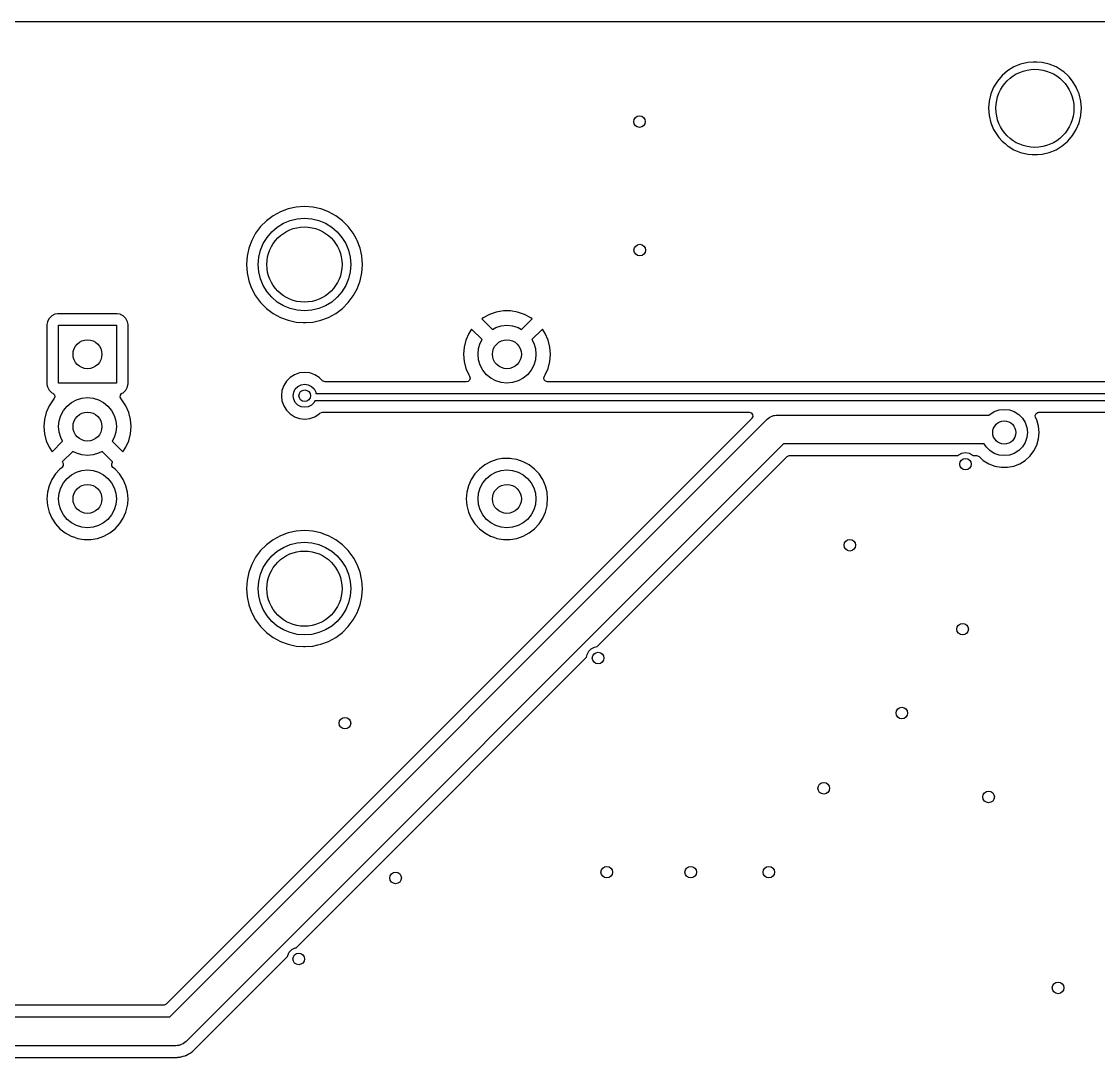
# Model space of a CAD drawing. Extents: x 0.71 to 7.56, y -5.16 to -0.79.
# Drawn here: x 5.235 to 6.701, y -2.197 to -0.787 of the extents above; entities that cross this region are included whole.
import ezdxf

# ---------------------------------------------------------------- set-up
doc = ezdxf.new("R2010")
doc.units = 0
doc.header["$MEASUREMENT"] = 0
doc.layers.add('BLACK', color=7, linetype='CONTINUOUS')

msp = doc.modelspace()

# ---------------------------------------------------------------- linework, layer by layer
at = {"layer": 'BLACK', "linetype": 'CONTINUOUS'}
for p, q in [((5.12299, -0.787421), (7.3621, -0.787421)), ((6.58548, -0.849194), (6.57702, -0.854376)), ((6.59464, -0.845399), (6.58548, -0.849194)), ((6.60429, -0.843083), (6.59464, -0.845399)), ((6.6117, -0.8425), (6.60429, -0.843083)), ((6.61665, -0.8425), (6.6117, -0.8425)), ((6.6117, -0.8425), (6.6117, -0.8425)), ((6.62406, -0.843083), (6.61665, -0.8425)), ((6.61665, -0.8425), (6.61665, -0.8425)), ((6.63371, -0.845399), (6.62406, -0.843083)), ((6.64287, -0.849194), (6.63371, -0.845399)), ((6.65132, -0.854376), (6.64287, -0.849194)), ((6.56948, -0.860818), (6.56304, -0.86836)), ((6.57702, -0.854376), (6.56948, -0.860818)), ((6.57702, -0.854376), (6.57702, -0.854376)), ((6.65133, -0.854376), (6.65132, -0.854376)), ((6.65329, -0.856058), (6.65133, -0.854376)), ((6.65887, -0.860818), (6.65329, -0.856058)), ((6.66057, -0.862812), (6.65887, -0.860818)), ((6.66531, -0.86836), (6.66057, -0.862812)), ((6.55786, -0.876817), (6.55406, -0.88598)), ((6.56304, -0.86836), (6.55786, -0.876817)), ((6.56304, -0.86836), (6.56304, -0.86836)), ((6.67049, -0.876817), (6.66531, -0.86836)), ((6.66531, -0.86836), (6.66531, -0.86836)), ((6.67269, -0.882131), (6.67049, -0.876817)), ((6.55406, -0.88598), (6.55174, -0.895624)), ((6.67429, -0.88598), (6.67269, -0.882131)), ((6.6766, -0.895624), (6.67429, -0.88598)), ((6.55174, -0.895624), (6.55097, -0.905512)), ((6.55097, -0.905512), (6.55174, -0.9154)), ((6.67738, -0.905512), (6.6766, -0.895624)), ((6.67673, -0.91378), (6.67738, -0.905512)), ((6.55174, -0.9154), (6.55406, -0.925044)), ((6.67429, -0.925044), (6.6766, -0.9154)), ((6.6766, -0.9154), (6.67673, -0.91378)), ((6.55406, -0.925044), (6.55786, -0.934207)), ((6.55786, -0.934207), (6.56304, -0.942664)), ((6.66531, -0.942664), (6.67049, -0.934207)), ((6.67049, -0.934207), (6.67429, -0.925044)), ((6.56304, -0.942664), (6.56304, -0.942664)), ((6.56304, -0.942664), (6.56503, -0.945001)), ((6.56503, -0.945001), (6.56948, -0.950206)), ((6.56948, -0.950206), (6.57345, -0.953598)), ((6.65133, -0.956647), (6.65887, -0.950206)), ((6.65887, -0.950206), (6.66531, -0.942664)), ((6.57345, -0.953598), (6.57702, -0.956647)), ((6.57702, -0.956647), (6.57702, -0.956647)), ((6.57702, -0.956647), (6.57782, -0.957137)), ((6.57782, -0.957137), (6.58548, -0.961829)), ((6.58548, -0.961829), (6.59464, -0.965625)), ((6.59464, -0.965625), (6.60429, -0.96794)), ((6.62406, -0.96794), (6.63371, -0.965625)), ((6.63371, -0.965625), (6.64287, -0.961829)), ((6.64287, -0.961829), (6.65133, -0.956647)), ((6.60429, -0.96794), (6.61043, -0.968424)), ((6.61043, -0.968424), (6.6117, -0.968524)), ((6.6117, -0.968524), (6.6117, -0.968524)), ((6.6117, -0.968524), (6.61665, -0.968524)), ((6.61665, -0.968524), (6.61782, -0.968432)), ((6.61782, -0.968432), (6.62406, -0.96794)), ((5.60884, -1.03995), (5.59783, -1.04235)), ((5.62008, -1.03915), (5.60884, -1.03995)), ((5.63132, -1.03995), (5.62008, -1.03915)), ((5.62008, -1.03915), (5.62008, -1.03915)), ((5.64232, -1.04235), (5.63132, -1.03995)), ((5.57739, -1.05168), (5.56837, -1.05844)), ((5.58728, -1.04628), (5.57739, -1.05168)), ((5.57739, -1.05168), (5.57739, -1.05168)), ((5.59783, -1.04235), (5.58728, -1.04628)), ((5.61022, -1.05589), (5.62008, -1.05512)), ((5.62008, -1.05512), (5.62993, -1.05589)), ((5.64494, -1.04332), (5.64232, -1.04235)), ((5.64232, -1.04235), (5.64232, -1.04235)), ((5.64232, -1.04235), (5.64232, -1.04235)), ((5.65288, -1.04628), (5.64494, -1.04332)), ((5.66277, -1.05168), (5.65288, -1.04628)), ((5.65288, -1.04628), (5.65288, -1.04628)), ((5.67179, -1.05844), (5.66277, -1.05168)), ((5.66277, -1.05168), (5.66277, -1.05168)), ((5.5604, -1.0664), (5.55365, -1.07542)), ((5.56837, -1.05844), (5.5604, -1.0664)), ((5.5604, -1.0664), (5.5604, -1.0664)), ((5.56837, -1.05844), (5.56837, -1.05844)), ((5.57554, -1.07357), (5.58305, -1.06715)), ((5.58305, -1.06715), (5.59148, -1.06198)), ((5.59148, -1.06198), (5.60061, -1.0582)), ((5.60061, -1.0582), (5.61022, -1.05589)), ((5.62993, -1.05589), (5.63954, -1.0582)), ((5.63954, -1.0582), (5.64868, -1.06198)), ((5.64868, -1.06198), (5.6571, -1.06715)), ((5.6571, -1.06715), (5.66462, -1.07357)), ((5.67975, -1.0664), (5.67179, -1.05844)), ((5.67179, -1.05844), (5.67179, -1.05844)), ((5.6865, -1.07542), (5.67975, -1.0664)), ((5.67975, -1.0664), (5.67975, -1.0664)), ((5.55365, -1.07542), (5.54825, -1.08531)), ((5.55365, -1.07542), (5.55365, -1.07542)), ((5.56395, -1.08951), (5.56912, -1.08108)), ((5.56912, -1.08108), (5.57554, -1.07357)), ((5.66462, -1.07357), (5.67104, -1.08108)), ((5.67104, -1.08108), (5.67621, -1.08951)), ((5.68651, -1.07542), (5.6865, -1.07542)), ((5.69098, -1.08362), (5.68651, -1.07542)), ((5.6919, -1.08531), (5.69098, -1.08362)), ((5.54432, -1.09586), (5.54192, -1.10687)), ((5.54825, -1.08531), (5.54432, -1.09586)), ((5.55786, -1.10826), (5.56017, -1.09864)), ((5.56017, -1.09864), (5.56395, -1.08951)), ((5.67621, -1.08951), (5.67999, -1.09864)), ((5.67999, -1.09864), (5.6823, -1.10826)), ((5.69584, -1.09586), (5.6919, -1.08531)), ((5.69809, -1.10619), (5.69584, -1.09586)), ((5.69584, -1.09586), (5.69584, -1.09586)), ((5.69584, -1.09586), (5.69584, -1.09586)), ((5.54192, -1.10687), (5.54112, -1.11811)), ((5.55709, -1.11811), (5.55786, -1.10826)), ((5.6823, -1.10826), (5.68307, -1.11811)), ((5.69824, -1.10687), (5.69809, -1.10619)), ((5.69904, -1.11811), (5.69824, -1.10687)), ((5.54112, -1.11811), (5.54112, -1.11811)), ((5.54112, -1.11811), (5.54192, -1.12935)), ((5.55786, -1.12796), (5.55709, -1.11811)), ((5.56017, -1.13758), (5.55786, -1.12796)), ((5.6823, -1.12796), (5.67999, -1.13758)), ((5.68307, -1.11811), (5.6823, -1.12796)), ((5.69824, -1.12935), (5.6986, -1.12428)), ((5.6986, -1.12428), (5.69904, -1.11811)), ((5.54192, -1.12935), (5.54432, -1.14036)), ((5.54432, -1.14036), (5.54432, -1.14036)), ((5.54432, -1.14036), (5.54432, -1.14036)), ((5.54432, -1.14036), (5.54707, -1.14775)), ((5.56395, -1.14671), (5.56017, -1.13758)), ((5.67999, -1.13758), (5.67621, -1.14671)), ((5.6919, -1.15091), (5.69584, -1.14036)), ((5.69584, -1.14036), (5.69824, -1.12935)), ((5.69584, -1.14036), (5.69584, -1.14036)), ((5.69824, -1.12935), (5.69824, -1.12935)), ((5.69824, -1.12935), (5.69824, -1.12935)), ((5.54707, -1.14775), (5.54825, -1.15091)), ((5.54825, -1.15091), (5.55365, -1.1608)), ((5.56912, -1.15514), (5.56395, -1.14671)), ((5.57554, -1.16265), (5.56912, -1.15514)), ((5.67104, -1.15514), (5.66462, -1.16265)), ((5.67621, -1.14671), (5.67104, -1.15514)), ((5.6865, -1.1608), (5.6919, -1.15091)), ((5.55365, -1.1608), (5.55365, -1.1608)), ((5.55365, -1.1608), (5.5604, -1.16982)), ((5.5604, -1.16982), (5.5604, -1.16982)), ((5.5604, -1.16982), (5.56837, -1.17778)), ((5.58305, -1.16907), (5.57554, -1.16265)), ((5.59148, -1.17424), (5.58305, -1.16907)), ((5.6571, -1.16907), (5.64868, -1.17424)), ((5.66462, -1.16265), (5.6571, -1.16907)), ((5.67179, -1.17779), (5.67975, -1.16982)), ((5.67975, -1.16982), (5.6865, -1.1608)), ((5.2805, -1.1856), (5.27605, -1.18787)), ((5.281, -1.18552), (5.2805, -1.1856)), ((5.28419, -1.18502), (5.281, -1.18552)), ((5.36541, -1.18502), (5.28419, -1.18502)), ((5.36911, -1.1856), (5.36541, -1.18502)), ((5.36963, -1.18587), (5.36911, -1.1856)), ((5.37356, -1.18787), (5.36963, -1.18587)), ((5.56837, -1.17778), (5.56837, -1.17779)), ((5.56837, -1.17779), (5.57739, -1.18454)), ((5.57739, -1.18454), (5.57739, -1.18454)), ((5.57739, -1.18454), (5.58728, -1.18994)), ((5.60061, -1.17802), (5.59148, -1.17424)), ((5.61022, -1.18033), (5.60061, -1.17802)), ((5.62008, -1.1811), (5.61022, -1.18033)), ((5.62993, -1.18033), (5.62008, -1.1811)), ((5.63954, -1.17802), (5.62993, -1.18033)), ((5.64868, -1.17424), (5.63954, -1.17802)), ((5.65288, -1.18994), (5.66277, -1.18454)), ((5.66277, -1.18454), (5.67179, -1.17779)), ((5.87187, -1.18589), (5.86326, -1.19055)), ((5.88112, -1.18271), (5.87187, -1.18589)), ((5.87187, -1.18589), (5.87187, -1.18589)), ((5.89078, -1.1811), (5.88112, -1.18271)), ((5.90056, -1.1811), (5.89078, -1.1811)), ((5.91022, -1.18271), (5.90056, -1.1811)), ((5.91947, -1.18589), (5.91022, -1.18271)), ((5.92808, -1.19055), (5.91947, -1.18589)), ((5.91947, -1.18589), (5.91947, -1.18589)), ((5.27025, -1.19585), (5.26967, -1.19955)), ((5.26967, -1.19955), (5.26967, -1.28077)), ((5.27222, -1.19198), (5.27025, -1.19585)), ((5.27252, -1.1914), (5.27222, -1.19198)), ((5.27605, -1.18787), (5.27252, -1.1914)), ((5.27252, -1.1914), (5.27252, -1.1914)), ((5.27252, -1.1914), (5.27252, -1.1914)), ((5.27605, -1.18787), (5.27605, -1.18787)), ((5.27605, -1.18787), (5.27605, -1.18787)), ((5.28543, -1.27953), (5.28543, -1.20079)), ((5.28543, -1.20079), (5.36417, -1.20079)), ((5.36417, -1.20079), (5.36417, -1.27953)), ((5.37709, -1.1914), (5.37356, -1.18787)), ((5.37356, -1.18787), (5.37356, -1.18787)), ((5.37356, -1.18787), (5.37356, -1.18787)), ((5.37936, -1.19585), (5.37709, -1.1914)), ((5.37709, -1.1914), (5.37709, -1.1914)), ((5.37709, -1.1914), (5.37709, -1.1914)), ((5.37994, -1.19955), (5.37936, -1.19585)), ((5.37994, -1.28077), (5.37994, -1.19955)), ((5.58728, -1.18994), (5.58728, -1.18994)), ((5.58728, -1.18994), (5.58728, -1.18994)), ((5.58728, -1.18994), (5.58728, -1.18994)), ((5.58728, -1.18994), (5.59783, -1.19387)), ((5.59783, -1.19387), (5.59783, -1.19387)), ((5.59783, -1.19387), (5.59783, -1.19387)), ((5.59783, -1.19387), (5.60884, -1.19627)), ((5.60884, -1.19627), (5.60884, -1.19627)), ((5.60884, -1.19627), (5.60884, -1.19627)), ((5.60884, -1.19627), (5.61816, -1.19693)), ((5.61816, -1.19693), (5.62008, -1.19707)), ((5.62008, -1.19707), (5.62199, -1.19693)), ((5.62008, -1.19707), (5.62008, -1.19707)), ((5.62008, -1.19707), (5.62008, -1.19707)), ((5.62199, -1.19693), (5.63132, -1.19627)), ((5.63132, -1.19627), (5.63322, -1.19585)), ((5.63322, -1.19585), (5.64232, -1.19387)), ((5.64232, -1.19387), (5.65288, -1.18994)), ((5.64232, -1.19387), (5.64232, -1.19387)), ((5.64232, -1.19387), (5.64232, -1.19387)), ((5.86326, -1.19055), (5.86142, -1.19198)), ((5.86142, -1.19198), (5.86142, -1.19198)), ((5.86142, -1.19198), (5.87579, -1.20636)), ((5.8806, -1.20378), (5.88799, -1.20154)), ((5.88799, -1.20154), (5.89567, -1.20079)), ((5.89567, -1.20079), (5.90335, -1.20154)), ((5.90335, -1.20154), (5.91074, -1.20378)), ((5.91555, -1.20636), (5.92992, -1.19198)), ((5.92992, -1.19198), (5.92808, -1.19055)), ((5.92992, -1.19198), (5.92992, -1.19198)), ((5.84355, -1.21195), (5.83962, -1.22092)), ((5.8475, -1.20591), (5.84355, -1.21195)), ((5.86187, -1.22028), (5.8475, -1.20591)), ((5.87579, -1.20636), (5.8806, -1.20378)), ((5.91074, -1.20378), (5.91555, -1.20636)), ((5.94384, -1.20591), (5.92947, -1.22028)), ((5.94778, -1.21195), (5.94384, -1.20591)), ((5.95172, -1.22092), (5.94778, -1.21195)), ((5.83722, -1.2304), (5.83641, -1.24016)), ((5.83962, -1.22092), (5.83722, -1.2304)), ((5.83722, -1.2304), (5.83722, -1.2304)), ((5.85706, -1.23248), (5.8593, -1.22509)), ((5.8593, -1.22509), (5.86187, -1.22028)), ((5.92947, -1.22028), (5.93204, -1.22509)), ((5.93204, -1.22509), (5.93428, -1.23248)), ((5.95412, -1.2304), (5.95172, -1.22092)), ((5.95493, -1.24016), (5.95412, -1.2304)), ((5.95412, -1.2304), (5.95412, -1.2304)), ((5.83641, -1.24016), (5.83641, -1.24016)), ((5.83641, -1.24016), (5.83722, -1.24991)), ((5.8563, -1.24016), (5.85706, -1.23248)), ((5.85706, -1.24784), (5.8563, -1.24016)), ((5.93428, -1.23248), (5.93504, -1.24016)), ((5.93504, -1.24016), (5.93428, -1.24784)), ((5.95412, -1.24991), (5.95493, -1.24016)), ((5.95493, -1.24016), (5.95493, -1.24016)), ((5.83722, -1.24991), (5.83722, -1.24991)), ((5.83722, -1.24991), (5.83962, -1.2594)), ((5.83962, -1.2594), (5.84355, -1.26836)), ((5.8593, -1.25522), (5.85706, -1.24784)), ((5.86293, -1.26203), (5.8593, -1.25522)), ((5.93204, -1.25522), (5.9284, -1.26203)), ((5.93428, -1.24784), (5.93204, -1.25522)), ((5.94778, -1.26836), (5.95172, -1.2594)), ((5.95172, -1.2594), (5.95412, -1.24991)), ((5.95412, -1.24991), (5.95412, -1.24991)), ((5.60059, -1.27177), (5.59557, -1.27679)), ((5.60661, -1.26799), (5.60059, -1.27177)), ((5.61331, -1.26564), (5.60661, -1.26799)), ((5.62037, -1.26485), (5.61331, -1.26564)), ((5.61331, -1.26564), (5.61331, -1.26564)), ((5.62742, -1.26564), (5.62037, -1.26485)), ((5.62037, -1.26485), (5.62037, -1.26485)), ((5.63413, -1.26799), (5.62742, -1.26564)), ((5.62742, -1.26564), (5.62742, -1.26564)), ((5.64014, -1.27177), (5.63413, -1.26799)), ((5.64468, -1.27631), (5.64014, -1.27177)), ((5.84355, -1.26836), (5.84475, -1.27018)), ((5.84475, -1.27018), (5.84554, -1.27282)), ((5.84554, -1.27282), (5.84478, -1.27546)), ((5.86783, -1.268), (5.86293, -1.26203)), ((5.8738, -1.27289), (5.86783, -1.268)), ((5.8806, -1.27653), (5.8738, -1.27289)), ((5.91754, -1.27289), (5.91074, -1.27653)), ((5.92351, -1.268), (5.91754, -1.27289)), ((5.9284, -1.26203), (5.92351, -1.268)), ((5.94585, -1.27216), (5.94659, -1.27018)), ((5.94624, -1.27488), (5.94585, -1.27216)), ((5.94804, -1.27696), (5.94624, -1.27488)), ((5.94659, -1.27018), (5.94778, -1.26836)), ((5.26967, -1.28077), (5.27002, -1.28303)), ((5.27002, -1.28303), (5.27025, -1.28446)), ((5.27025, -1.28446), (5.27252, -1.28891)), ((5.27252, -1.28891), (5.27252, -1.28891)), ((5.27252, -1.28891), (5.27252, -1.28891)), ((5.27252, -1.28891), (5.27605, -1.29244)), ((5.36417, -1.27953), (5.28543, -1.27953)), ((5.37356, -1.29244), (5.37709, -1.28891)), ((5.37709, -1.28891), (5.37936, -1.28446)), ((5.37936, -1.28446), (5.37987, -1.28124)), ((5.37936, -1.28446), (5.37936, -1.28446)), ((5.37936, -1.28446), (5.37936, -1.28446)), ((5.37987, -1.28124), (5.37994, -1.28077)), ((5.58945, -1.28951), (5.58865, -1.29656)), ((5.59179, -1.2828), (5.58945, -1.28951)), ((5.58945, -1.28951), (5.58945, -1.28951)), ((5.59557, -1.27679), (5.59179, -1.2828)), ((5.60539, -1.2917), (5.60763, -1.28731)), ((5.60763, -1.28731), (5.61111, -1.28382)), ((5.61111, -1.28382), (5.6155, -1.28159)), ((5.6155, -1.28159), (5.62037, -1.28082)), ((5.62037, -1.28082), (5.62523, -1.28159)), ((5.62523, -1.28159), (5.62962, -1.28382)), ((5.62962, -1.28382), (5.63311, -1.28731)), ((5.63311, -1.28731), (5.63534, -1.2917)), ((5.64549, -1.27696), (5.64468, -1.27631)), ((5.64813, -1.27774), (5.64549, -1.27696)), ((5.84066, -1.27774), (5.64813, -1.27774)), ((5.84272, -1.27728), (5.84066, -1.27774)), ((5.84478, -1.27546), (5.84272, -1.27728)), ((5.88799, -1.27877), (5.8806, -1.27653)), ((5.89567, -1.27953), (5.88799, -1.27877)), ((5.90335, -1.27877), (5.89567, -1.27953)), ((5.91074, -1.27653), (5.90335, -1.27877)), ((5.95068, -1.27774), (5.94804, -1.27696)), ((6.83406, -1.27774), (5.95068, -1.27774)), ((5.27804, -1.30219), (5.27269, -1.31038)), ((5.27605, -1.29244), (5.27605, -1.29244)), ((5.27605, -1.29244), (5.27605, -1.29244)), ((5.27605, -1.29244), (5.27778, -1.29332)), ((5.27778, -1.29332), (5.27978, -1.29521)), ((5.27915, -1.30098), (5.27804, -1.30219)), ((5.27804, -1.30219), (5.27804, -1.30219)), ((5.27955, -1.30049), (5.27915, -1.30098)), ((5.28044, -1.29788), (5.27955, -1.30049)), ((5.27978, -1.29521), (5.28044, -1.29788)), ((5.30293, -1.30585), (5.30974, -1.30221)), ((5.30974, -1.30221), (5.31712, -1.29997)), ((5.31712, -1.29997), (5.3248, -1.29921)), ((5.3248, -1.29921), (5.33248, -1.29997)), ((5.33248, -1.29997), (5.33987, -1.30221)), ((5.33987, -1.30221), (5.34668, -1.30585)), ((5.36924, -1.29851), (5.36955, -1.29578)), ((5.37045, -1.30098), (5.36924, -1.29851)), ((5.36955, -1.29578), (5.37128, -1.29365)), ((5.37157, -1.30219), (5.37045, -1.30098)), ((5.37128, -1.29365), (5.37183, -1.29332)), ((5.37692, -1.31038), (5.37157, -1.30219)), ((5.37183, -1.29332), (5.37356, -1.29244)), ((5.58865, -1.29656), (5.58865, -1.29656)), ((5.58865, -1.29656), (5.58945, -1.30362)), ((5.58945, -1.30362), (5.58945, -1.30362)), ((5.58945, -1.30362), (5.59179, -1.31032)), ((5.60462, -1.29656), (5.60539, -1.2917)), ((5.60539, -1.30143), (5.60462, -1.29656)), ((5.60763, -1.30582), (5.60539, -1.30143)), ((5.63437, -1.30335), (5.63311, -1.30582)), ((6.84465, -1.30335), (5.63437, -1.30335)), ((5.63534, -1.2917), (5.63563, -1.2935)), ((5.63563, -1.2935), (6.84261, -1.2935)), ((5.27269, -1.31038), (5.26876, -1.31934)), ((5.28843, -1.32352), (5.29207, -1.31671)), ((5.29207, -1.31671), (5.29696, -1.31074)), ((5.29696, -1.31074), (5.30293, -1.30585)), ((5.34668, -1.30585), (5.35264, -1.31074)), ((5.35264, -1.31074), (5.35754, -1.31671)), ((5.35754, -1.31671), (5.36118, -1.32352)), ((5.38085, -1.31934), (5.37692, -1.31038)), ((5.59179, -1.31032), (5.59479, -1.31509)), ((5.59479, -1.31509), (5.59557, -1.31634)), ((5.59557, -1.31634), (5.60059, -1.32136)), ((5.61111, -1.3093), (5.60763, -1.30582)), ((5.6155, -1.31154), (5.61111, -1.3093)), ((5.62037, -1.31231), (5.6155, -1.31154)), ((5.62523, -1.31154), (5.62037, -1.31231)), ((5.62962, -1.3093), (5.62523, -1.31154)), ((5.63311, -1.30582), (5.62962, -1.3093)), ((6.5528, -1.32201), (6.55878, -1.31826)), ((6.55878, -1.31826), (6.56543, -1.31593)), ((6.56543, -1.31593), (6.57244, -1.31514)), ((6.57244, -1.31514), (6.57945, -1.31593)), ((6.57945, -1.31593), (6.58611, -1.31826)), ((6.58611, -1.31826), (6.59208, -1.32201)), ((5.26635, -1.32883), (5.26555, -1.33858)), ((5.26876, -1.31934), (5.26635, -1.32883)), ((5.26635, -1.32883), (5.26635, -1.32883)), ((5.28543, -1.33858), (5.28619, -1.3309)), ((5.28619, -1.3309), (5.28843, -1.32352)), ((5.36118, -1.32352), (5.36342, -1.3309)), ((5.36342, -1.3309), (5.36417, -1.33858)), ((5.38325, -1.32883), (5.38085, -1.31934)), ((5.38406, -1.33858), (5.38325, -1.32883)), ((5.38325, -1.32883), (5.38325, -1.32883)), ((6.22883, -1.32745), (5.43174, -2.12453)), ((5.43684, -2.14173), (6.24998, -1.3286)), ((5.60059, -1.32136), (5.60356, -1.32323)), ((5.60356, -1.32323), (5.60589, -1.32469)), ((5.60589, -1.32469), (5.60661, -1.32514)), ((5.60661, -1.32514), (5.61191, -1.32699)), ((5.61191, -1.32699), (5.61331, -1.32748)), ((5.61331, -1.32748), (5.61331, -1.32748)), ((5.61331, -1.32748), (5.62037, -1.32828)), ((5.62037, -1.32828), (5.62742, -1.32748)), ((5.62037, -1.32828), (5.62037, -1.32828)), ((5.62037, -1.32828), (5.62037, -1.32828)), ((5.62742, -1.32748), (5.63413, -1.32514)), ((5.62742, -1.32748), (5.62742, -1.32748)), ((5.62742, -1.32748), (5.62742, -1.32748)), ((5.63413, -1.32514), (5.64014, -1.32136)), ((5.64014, -1.32136), (5.64096, -1.32054)), ((5.64096, -1.32054), (5.64337, -1.31923)), ((5.64337, -1.31923), (5.64441, -1.31911)), ((5.64441, -1.31911), (6.22538, -1.31911)), ((6.22538, -1.31911), (6.22802, -1.31989)), ((6.22802, -1.31989), (6.22982, -1.32197)), ((6.22907, -1.32719), (6.22883, -1.32745)), ((6.23021, -1.32469), (6.22907, -1.32719)), ((6.22982, -1.32197), (6.23021, -1.32469)), ((6.24998, -1.3286), (6.25166, -1.32734)), ((6.25166, -1.32734), (6.25325, -1.32596)), ((6.25325, -1.32596), (6.2539, -1.32567)), ((6.2539, -1.32567), (6.25446, -1.32524)), ((6.25446, -1.32524), (6.25643, -1.32451)), ((6.25643, -1.32451), (6.25835, -1.32363)), ((6.25835, -1.32363), (6.25905, -1.32353)), ((6.25905, -1.32353), (6.25971, -1.32328)), ((6.25971, -1.32328), (6.26181, -1.32313)), ((6.26181, -1.32313), (6.2639, -1.32283)), ((6.2639, -1.32283), (6.55198, -1.32283)), ((6.55198, -1.32283), (6.5528, -1.32201)), ((6.59208, -1.32201), (6.59707, -1.327)), ((6.59707, -1.327), (6.60082, -1.33297)), ((6.60082, -1.33297), (6.60315, -1.33963)), ((6.61457, -1.32346), (6.61563, -1.32092)), ((6.61505, -1.32617), (6.61457, -1.32346)), ((6.6167, -1.32949), (6.61505, -1.32617)), ((6.61563, -1.32092), (6.61789, -1.31936)), ((6.61908, -1.33784), (6.6167, -1.32949)), ((6.61789, -1.31936), (6.61942, -1.31911)), ((6.61942, -1.31911), (6.83455, -1.31911)), ((5.26555, -1.33858), (5.26555, -1.33858)), ((5.26555, -1.33858), (5.26635, -1.34834)), ((5.28619, -1.34626), (5.28543, -1.33858)), ((5.28843, -1.35365), (5.28619, -1.34626)), ((5.36342, -1.34626), (5.36118, -1.35365)), ((5.36417, -1.33858), (5.36342, -1.34626)), ((5.38325, -1.34834), (5.38406, -1.33858)), ((5.38406, -1.33858), (5.38406, -1.33858)), ((6.60315, -1.33963), (6.60394, -1.34663)), ((6.60394, -1.34663), (6.60315, -1.35364)), ((6.6191, -1.33791), (6.61908, -1.33784)), ((6.61989, -1.34648), (6.6191, -1.33791)), ((6.6191, -1.33791), (6.6191, -1.33791)), ((6.6191, -1.35536), (6.61991, -1.34663)), ((6.61991, -1.34663), (6.61989, -1.34648)), ((5.26635, -1.34834), (5.26635, -1.34834)), ((5.26635, -1.34834), (5.26876, -1.35782)), ((5.26876, -1.35782), (5.27269, -1.36679)), ((5.27664, -1.37283), (5.291, -1.35846)), ((5.291, -1.35846), (5.28843, -1.35365)), ((5.36118, -1.35365), (5.3586, -1.35846)), ((5.3586, -1.35846), (5.37297, -1.37283)), ((5.37692, -1.36679), (5.38085, -1.35782)), ((5.38085, -1.35782), (5.38325, -1.34834)), ((5.38325, -1.34834), (5.38325, -1.34834)), ((6.27205, -1.3622), (5.45892, -2.17534)), ((6.54526, -1.3622), (6.27205, -1.3622)), ((6.54782, -1.36627), (6.54526, -1.3622)), ((6.60082, -1.3603), (6.59707, -1.36627)), ((6.60315, -1.35364), (6.60082, -1.3603)), ((6.6167, -1.36378), (6.6191, -1.35536)), ((5.27269, -1.36679), (5.27664, -1.37283)), ((5.30492, -1.37238), (5.29055, -1.38676)), ((5.30974, -1.37496), (5.30492, -1.37238)), ((5.31712, -1.3772), (5.30974, -1.37496)), ((5.3248, -1.37795), (5.31712, -1.3772)), ((5.33248, -1.3772), (5.3248, -1.37795)), ((5.33987, -1.37496), (5.33248, -1.3772)), ((5.34468, -1.37238), (5.33987, -1.37496)), ((5.35906, -1.38676), (5.34468, -1.37238)), ((5.37297, -1.37283), (5.37692, -1.36679)), ((6.50948, -1.37797), (6.51043, -1.37702)), ((6.51043, -1.37702), (6.51482, -1.37479)), ((6.51482, -1.37479), (6.51969, -1.37402)), ((6.51969, -1.37402), (6.52455, -1.37479)), ((6.52455, -1.37479), (6.52894, -1.37702)), ((6.52894, -1.37702), (6.52989, -1.37797)), ((6.5528, -1.37126), (6.54782, -1.36627)), ((6.55878, -1.37501), (6.5528, -1.37126)), ((6.56543, -1.37734), (6.55878, -1.37501)), ((6.57244, -1.37813), (6.56543, -1.37734)), ((6.57945, -1.37734), (6.57244, -1.37813)), ((6.58611, -1.37501), (6.57945, -1.37734)), ((6.59208, -1.37126), (6.58611, -1.37501)), ((6.59707, -1.36627), (6.59208, -1.37126)), ((6.60756, -1.37856), (6.6128, -1.37162)), ((6.6128, -1.37162), (6.6167, -1.36378)), ((5.29187, -1.3914), (5.29051, -1.39379)), ((5.29055, -1.38676), (5.29057, -1.38704)), ((5.29057, -1.38704), (5.29173, -1.38866)), ((5.29173, -1.38866), (5.29187, -1.3914)), ((5.35773, -1.38915), (5.35905, -1.38684)), ((5.35788, -1.3919), (5.35773, -1.38915)), ((5.35948, -1.39413), (5.35788, -1.3919)), ((5.35905, -1.38684), (5.35906, -1.38676)), ((5.86541, -1.39069), (5.8582, -1.3963)), ((5.87344, -1.38634), (5.86541, -1.39069)), ((5.86541, -1.39069), (5.86541, -1.39069)), ((5.87345, -1.38634), (5.87344, -1.38634)), ((5.88209, -1.38337), (5.87345, -1.38634)), ((5.8893, -1.38217), (5.88209, -1.38337)), ((5.8911, -1.38187), (5.8893, -1.38217)), ((5.90024, -1.38187), (5.8911, -1.38187)), ((5.90249, -1.38225), (5.90024, -1.38187)), ((5.90925, -1.38337), (5.90249, -1.38225)), ((5.91789, -1.38634), (5.90925, -1.38337)), ((5.92593, -1.39069), (5.91789, -1.38634)), ((5.91789, -1.38634), (5.91789, -1.38634)), ((5.93314, -1.3963), (5.92593, -1.39069)), ((5.92593, -1.39069), (5.92593, -1.39069)), ((6.01858, -1.63797), (6.27715, -1.3794)), ((6.27715, -1.3794), (6.27956, -1.37808)), ((6.27956, -1.37808), (6.2806, -1.37797)), ((6.2806, -1.37797), (6.50948, -1.37797)), ((6.52989, -1.37797), (6.53477, -1.37797)), ((6.53477, -1.37797), (6.53741, -1.37875)), ((6.53741, -1.37875), (6.53806, -1.37925)), ((6.53806, -1.37925), (6.54384, -1.38451)), ((6.54384, -1.38451), (6.54384, -1.38451)), ((6.54384, -1.38451), (6.55128, -1.38912)), ((6.55128, -1.38912), (6.55128, -1.38912)), ((6.55128, -1.38912), (6.55128, -1.38912)), ((6.55128, -1.38912), (6.55945, -1.39229)), ((6.55945, -1.39229), (6.56806, -1.3939)), ((6.57682, -1.3939), (6.58543, -1.39229)), ((6.58543, -1.39229), (6.5936, -1.38912)), ((6.5936, -1.38912), (6.60105, -1.38451)), ((6.60105, -1.38451), (6.60694, -1.37914)), ((6.60694, -1.37914), (6.60752, -1.37861)), ((6.60752, -1.37861), (6.60756, -1.37856)), ((5.28114, -1.40303), (5.27614, -1.41068)), ((5.28678, -1.3969), (5.28114, -1.40303)), ((5.28733, -1.3963), (5.28678, -1.3969)), ((5.29012, -1.39413), (5.28733, -1.3963)), ((5.28733, -1.3963), (5.28733, -1.3963)), ((5.28733, -1.3963), (5.28733, -1.3963)), ((5.29051, -1.39379), (5.29012, -1.39413)), ((5.29696, -1.40917), (5.30293, -1.40427)), ((5.30293, -1.40427), (5.30974, -1.40063)), ((5.30974, -1.40063), (5.31712, -1.39839)), ((5.31712, -1.39839), (5.3248, -1.39764)), ((5.3248, -1.39764), (5.33248, -1.39839)), ((5.33248, -1.39839), (5.33987, -1.40063)), ((5.33987, -1.40063), (5.34668, -1.40427)), ((5.34668, -1.40427), (5.35264, -1.40917)), ((5.36067, -1.39505), (5.35948, -1.39413)), ((5.36227, -1.3963), (5.36067, -1.39505)), ((5.36846, -1.40303), (5.36227, -1.3963)), ((5.37346, -1.41068), (5.36846, -1.40303)), ((5.36846, -1.40303), (5.36846, -1.40303)), ((5.36846, -1.40303), (5.36846, -1.40303)), ((5.85201, -1.40303), (5.84701, -1.41068)), ((5.85588, -1.39882), (5.85201, -1.40303)), ((5.8582, -1.3963), (5.85588, -1.39882)), ((5.8582, -1.3963), (5.8582, -1.3963)), ((5.8582, -1.3963), (5.8582, -1.3963)), ((5.8582, -1.3963), (5.8582, -1.3963)), ((5.86783, -1.40917), (5.8738, -1.40427)), ((5.8738, -1.40427), (5.8806, -1.40063)), ((5.8806, -1.40063), (5.88799, -1.39839)), ((5.88799, -1.39839), (5.89567, -1.39764)), ((5.89567, -1.39764), (5.90335, -1.39839)), ((5.90335, -1.39839), (5.91074, -1.40063)), ((5.91074, -1.40063), (5.91754, -1.40427)), ((5.91754, -1.40427), (5.92351, -1.40917)), ((5.93933, -1.40303), (5.93314, -1.3963)), ((5.93314, -1.3963), (5.93314, -1.3963)), ((5.93314, -1.3963), (5.93314, -1.3963)), ((5.94433, -1.41068), (5.93933, -1.40303)), ((5.93933, -1.40303), (5.93933, -1.40303)), ((5.93933, -1.40303), (5.93933, -1.40303)), ((6.56806, -1.3939), (6.56806, -1.3939)), ((6.56806, -1.3939), (6.57682, -1.3939)), ((6.57682, -1.3939), (6.57682, -1.3939)), ((5.27247, -1.41904), (5.27023, -1.4279)), ((5.27614, -1.41068), (5.27247, -1.41904)), ((5.28843, -1.42194), (5.29207, -1.41514)), ((5.29207, -1.41514), (5.29696, -1.40917)), ((5.35264, -1.40917), (5.35754, -1.41514)), ((5.35754, -1.41514), (5.36118, -1.42194)), ((5.37713, -1.41904), (5.37346, -1.41068)), ((5.37938, -1.4279), (5.37713, -1.41904)), ((5.84334, -1.41904), (5.8411, -1.4279)), ((5.84701, -1.41068), (5.84334, -1.41904)), ((5.8593, -1.42194), (5.86293, -1.41514)), ((5.86293, -1.41514), (5.86783, -1.40917)), ((5.92351, -1.40917), (5.9284, -1.41514)), ((5.9284, -1.41514), (5.93204, -1.42194)), ((5.948, -1.41904), (5.94433, -1.41068)), ((5.95024, -1.4279), (5.948, -1.41904)), ((5.27023, -1.4279), (5.26948, -1.43701)), ((5.27023, -1.4279), (5.27023, -1.4279)), ((5.28543, -1.43701), (5.28619, -1.42933)), ((5.28619, -1.42933), (5.28843, -1.42194)), ((5.36118, -1.42194), (5.36342, -1.42933)), ((5.36342, -1.42933), (5.36417, -1.43701)), ((5.38013, -1.43701), (5.37938, -1.4279)), ((5.37938, -1.4279), (5.37938, -1.4279)), ((5.8411, -1.4279), (5.84034, -1.43701)), ((5.8411, -1.4279), (5.8411, -1.4279)), ((5.8563, -1.43701), (5.85706, -1.42933)), ((5.85706, -1.42933), (5.8593, -1.42194)), ((5.93204, -1.42194), (5.93428, -1.42933)), ((5.93428, -1.42933), (5.93504, -1.43701)), ((5.951, -1.43701), (5.95024, -1.4279)), ((5.95024, -1.4279), (5.95024, -1.4279)), ((5.26948, -1.43701), (5.26948, -1.43701)), ((5.26948, -1.43701), (5.27023, -1.44611)), ((5.27023, -1.44611), (5.27023, -1.44611)), ((5.27023, -1.44611), (5.27247, -1.45497)), ((5.28619, -1.44469), (5.28543, -1.43701)), ((5.28843, -1.45207), (5.28619, -1.44469)), ((5.36342, -1.44469), (5.36118, -1.45207)), ((5.36417, -1.43701), (5.36342, -1.44469)), ((5.37713, -1.45497), (5.37938, -1.44611)), ((5.37938, -1.44611), (5.37953, -1.44425)), ((5.37953, -1.44425), (5.38013, -1.43701)), ((5.38013, -1.43701), (5.38013, -1.43701)), ((5.84034, -1.43701), (5.84034, -1.43701)), ((5.84034, -1.43701), (5.8411, -1.44611)), ((5.8411, -1.44611), (5.8411, -1.44611)), ((5.8411, -1.44611), (5.84334, -1.45497)), ((5.85706, -1.44469), (5.8563, -1.43701)), ((5.8593, -1.45207), (5.85706, -1.44469)), ((5.93428, -1.44469), (5.93204, -1.45207)), ((5.93504, -1.43701), (5.93428, -1.44469)), ((5.948, -1.45497), (5.95024, -1.44611)), ((5.95024, -1.44611), (5.9504, -1.44425)), ((5.9504, -1.44425), (5.951, -1.43701)), ((5.951, -1.43701), (5.951, -1.43701)), ((5.27247, -1.45497), (5.27614, -1.46334)), ((5.27614, -1.46334), (5.28114, -1.47099)), ((5.29207, -1.45888), (5.28843, -1.45207)), ((5.29696, -1.46485), (5.29207, -1.45888)), ((5.30293, -1.46974), (5.29696, -1.46485)), ((5.35264, -1.46485), (5.34668, -1.46974)), ((5.35754, -1.45888), (5.35264, -1.46485)), ((5.36118, -1.45207), (5.35754, -1.45888)), ((5.36846, -1.47099), (5.37346, -1.46334)), ((5.37346, -1.46334), (5.37713, -1.45497)), ((5.84334, -1.45497), (5.84701, -1.46334)), ((5.84701, -1.46334), (5.85201, -1.47099)), ((5.86293, -1.45888), (5.8593, -1.45207)), ((5.86783, -1.46485), (5.86293, -1.45888)), ((5.8738, -1.46974), (5.86783, -1.46485)), ((5.92351, -1.46485), (5.91754, -1.46974)), ((5.9284, -1.45888), (5.92351, -1.46485)), ((5.93204, -1.45207), (5.9284, -1.45888)), ((5.93933, -1.47099), (5.94433, -1.46334)), ((5.94433, -1.46334), (5.948, -1.45497)), ((5.28114, -1.47099), (5.28114, -1.47099)), ((5.28114, -1.47099), (5.28114, -1.47099)), ((5.28114, -1.47099), (5.28733, -1.47771)), ((5.28733, -1.47771), (5.28733, -1.47771)), ((5.28733, -1.47771), (5.28733, -1.47771)), ((5.28733, -1.47771), (5.29454, -1.48333)), ((5.30974, -1.47338), (5.30293, -1.46974)), ((5.31712, -1.47562), (5.30974, -1.47338)), ((5.3248, -1.47638), (5.31712, -1.47562)), ((5.33248, -1.47562), (5.3248, -1.47638)), ((5.33987, -1.47338), (5.33248, -1.47562)), ((5.34668, -1.46974), (5.33987, -1.47338)), ((5.35506, -1.48333), (5.36227, -1.47771)), ((5.36227, -1.47771), (5.36846, -1.47099)), ((5.62008, -1.48009), (5.60884, -1.4809)), ((5.63132, -1.4809), (5.62008, -1.48009)), ((5.62008, -1.48009), (5.62008, -1.48009)), ((5.85201, -1.47099), (5.85201, -1.47099)), ((5.85201, -1.47099), (5.85201, -1.47099)), ((5.85201, -1.47099), (5.8582, -1.47771)), ((5.8582, -1.47771), (5.8582, -1.47771)), ((5.8582, -1.47771), (5.8582, -1.47771)), ((5.8582, -1.47771), (5.86541, -1.48333)), ((5.8806, -1.47338), (5.8738, -1.46974)), ((5.88799, -1.47562), (5.8806, -1.47338)), ((5.89567, -1.47638), (5.88799, -1.47562)), ((5.90335, -1.47562), (5.89567, -1.47638)), ((5.91074, -1.47338), (5.90335, -1.47562)), ((5.91754, -1.46974), (5.91074, -1.47338)), ((5.92593, -1.48333), (5.93314, -1.47771)), ((5.93314, -1.47771), (5.93933, -1.47099)), ((5.29454, -1.48333), (5.29454, -1.48333)), ((5.29454, -1.48333), (5.29454, -1.48333)), ((5.29454, -1.48333), (5.30258, -1.48767)), ((5.30258, -1.48767), (5.30707, -1.48922)), ((5.30707, -1.48922), (5.31122, -1.49064)), ((5.31122, -1.49064), (5.31122, -1.49064)), ((5.31122, -1.49064), (5.31122, -1.49064)), ((5.31122, -1.49064), (5.32023, -1.49215)), ((5.32023, -1.49215), (5.32023, -1.49215)), ((5.32023, -1.49215), (5.32937, -1.49215)), ((5.32937, -1.49215), (5.33839, -1.49064)), ((5.32937, -1.49215), (5.32937, -1.49215)), ((5.33839, -1.49064), (5.34703, -1.48767)), ((5.34703, -1.48767), (5.35506, -1.48333)), ((5.57739, -1.49263), (5.56837, -1.49938)), ((5.58728, -1.48723), (5.57739, -1.49263)), ((5.57739, -1.49263), (5.57739, -1.49263)), ((5.59783, -1.48329), (5.58728, -1.48723)), ((5.60884, -1.4809), (5.59783, -1.48329)), ((5.64232, -1.48329), (5.63132, -1.4809)), ((5.64866, -1.48565), (5.64232, -1.48329)), ((5.64232, -1.48329), (5.64232, -1.48329)), ((5.64232, -1.48329), (5.64232, -1.48329)), ((5.65288, -1.48723), (5.64866, -1.48565)), ((5.66277, -1.49263), (5.65288, -1.48723)), ((5.65288, -1.48723), (5.65288, -1.48723)), ((5.67179, -1.49938), (5.66277, -1.49263)), ((5.66277, -1.49263), (5.66277, -1.49263)), ((5.86541, -1.48333), (5.86541, -1.48333)), ((5.86541, -1.48333), (5.86541, -1.48333)), ((5.86541, -1.48333), (5.87344, -1.48767)), ((5.87344, -1.48767), (5.87793, -1.48922)), ((5.87793, -1.48922), (5.88209, -1.49064)), ((5.88209, -1.49064), (5.88209, -1.49064)), ((5.88209, -1.49064), (5.88209, -1.49064)), ((5.88209, -1.49064), (5.8911, -1.49215)), ((5.8911, -1.49215), (5.8911, -1.49215)), ((5.8911, -1.49215), (5.90024, -1.49215)), ((5.90024, -1.49215), (5.90925, -1.49064)), ((5.90024, -1.49215), (5.90024, -1.49215)), ((5.90925, -1.49064), (5.91789, -1.48767)), ((5.91789, -1.48767), (5.92593, -1.48333)), ((5.5604, -1.50735), (5.55365, -1.51637)), ((5.56837, -1.49938), (5.5604, -1.50735)), ((5.5604, -1.50735), (5.5604, -1.50735)), ((5.56837, -1.49938), (5.56837, -1.49938)), ((5.57554, -1.51451), (5.58305, -1.50809)), ((5.58305, -1.50809), (5.59148, -1.50293)), ((5.59148, -1.50293), (5.60061, -1.49915)), ((5.60061, -1.49915), (5.61022, -1.49684)), ((5.61022, -1.49684), (5.62008, -1.49606)), ((5.62008, -1.49606), (5.62993, -1.49684)), ((5.62993, -1.49684), (5.63954, -1.49915)), ((5.63954, -1.49915), (5.64868, -1.50293)), ((5.64868, -1.50293), (5.6571, -1.50809)), ((5.6571, -1.50809), (5.66462, -1.51451)), ((5.67975, -1.50735), (5.67179, -1.49938)), ((5.67179, -1.49938), (5.67179, -1.49938)), ((5.6865, -1.51637), (5.67975, -1.50735)), ((5.67975, -1.50735), (5.67975, -1.50735)), ((5.55365, -1.51637), (5.54825, -1.52625)), ((5.55365, -1.51637), (5.55365, -1.51637)), ((5.56395, -1.53046), (5.56912, -1.52203)), ((5.56912, -1.52203), (5.57554, -1.51451)), ((5.66462, -1.51451), (5.67104, -1.52203)), ((5.67104, -1.52203), (5.67621, -1.53046)), ((5.68651, -1.51637), (5.6865, -1.51637)), ((5.6872, -1.51765), (5.68651, -1.51637)), ((5.6919, -1.52625), (5.6872, -1.51765)), ((5.54432, -1.53681), (5.54192, -1.54782)), ((5.54825, -1.52625), (5.54432, -1.53681)), ((5.56017, -1.53959), (5.56395, -1.53046)), ((5.67621, -1.53046), (5.67999, -1.53959)), ((5.69584, -1.53681), (5.6919, -1.52625)), ((5.69792, -1.54637), (5.69584, -1.53681)), ((5.69584, -1.53681), (5.69584, -1.53681)), ((5.69584, -1.53681), (5.69584, -1.53681)), ((5.54192, -1.54782), (5.54112, -1.55906)), ((5.55709, -1.55906), (5.55786, -1.5492)), ((5.55786, -1.5492), (5.56017, -1.53959)), ((5.67999, -1.53959), (5.6823, -1.5492)), ((5.6823, -1.5492), (5.68307, -1.55906)), ((5.69824, -1.54782), (5.69792, -1.54637)), ((5.69904, -1.55906), (5.69824, -1.54782)), ((5.54112, -1.55906), (5.54112, -1.55906)), ((5.54112, -1.55906), (5.54192, -1.57029)), ((5.55786, -1.56891), (5.55709, -1.55906)), ((5.68307, -1.55906), (5.6823, -1.56891)), ((5.69824, -1.57029), (5.69904, -1.55906)), ((5.54192, -1.57029), (5.54432, -1.5813)), ((5.54432, -1.5813), (5.54432, -1.5813)), ((5.54432, -1.5813), (5.54432, -1.5813)), ((5.54432, -1.5813), (5.54791, -1.59094)), ((5.56017, -1.57852), (5.55786, -1.56891)), ((5.56395, -1.58765), (5.56017, -1.57852)), ((5.67999, -1.57852), (5.67621, -1.58765)), ((5.6823, -1.56891), (5.67999, -1.57852)), ((5.6919, -1.59186), (5.69584, -1.5813)), ((5.69584, -1.5813), (5.69585, -1.58124)), ((5.69585, -1.58124), (5.69824, -1.57029)), ((5.69824, -1.57029), (5.69824, -1.57029)), ((5.69824, -1.57029), (5.69824, -1.57029)), ((5.54791, -1.59094), (5.54825, -1.59186)), ((5.54825, -1.59186), (5.55365, -1.60174)), ((5.56912, -1.59608), (5.56395, -1.58765)), ((5.57554, -1.6036), (5.56912, -1.59608)), ((5.67104, -1.59608), (5.66462, -1.6036)), ((5.67621, -1.58765), (5.67104, -1.59608)), ((5.6865, -1.60174), (5.6919, -1.59186)), ((5.55365, -1.60174), (5.55365, -1.60174)), ((5.55365, -1.60174), (5.5604, -1.61076)), ((5.5604, -1.61076), (5.5604, -1.61076)), ((5.5604, -1.61076), (5.56837, -1.61873)), ((5.58305, -1.61002), (5.57554, -1.6036)), ((5.59148, -1.61518), (5.58305, -1.61002)), ((5.6571, -1.61002), (5.64868, -1.61518)), ((5.66462, -1.6036), (5.6571, -1.61002)), ((5.67179, -1.61873), (5.67975, -1.61076)), ((5.67975, -1.61076), (5.6865, -1.60174)), ((5.56837, -1.61873), (5.56837, -1.61873)), ((5.56837, -1.61873), (5.57739, -1.62548)), ((5.57739, -1.62548), (5.57739, -1.62548)), ((5.57739, -1.62548), (5.58728, -1.63088)), ((5.60061, -1.61896), (5.59148, -1.61518)), ((5.61022, -1.62127), (5.60061, -1.61896)), ((5.62008, -1.62205), (5.61022, -1.62127)), ((5.62993, -1.62127), (5.62008, -1.62205)), ((5.63954, -1.61896), (5.62993, -1.62127)), ((5.64868, -1.61518), (5.63954, -1.61896)), ((5.65288, -1.63088), (5.66277, -1.62548)), ((5.66277, -1.62548), (5.67179, -1.61873)), ((5.58728, -1.63088), (5.58728, -1.63088)), ((5.58728, -1.63088), (5.58728, -1.63088)), ((5.58728, -1.63088), (5.58728, -1.63088)), ((5.58728, -1.63088), (5.59783, -1.63482)), ((5.59783, -1.63482), (5.59783, -1.63482)), ((5.59783, -1.63482), (5.59783, -1.63482)), ((5.59783, -1.63482), (5.60884, -1.63721)), ((5.60884, -1.63721), (5.60884, -1.63721)), ((5.60884, -1.63721), (5.60884, -1.63721)), ((5.60884, -1.63721), (5.61883, -1.63793)), ((5.61883, -1.63793), (5.62008, -1.63802)), ((5.62008, -1.63802), (5.6212, -1.63794)), ((5.62008, -1.63802), (5.62008, -1.63802)), ((5.62008, -1.63802), (5.62008, -1.63802)), ((5.6212, -1.63794), (5.63132, -1.63721)), ((5.63132, -1.63721), (5.63817, -1.63572)), ((5.63817, -1.63572), (5.64232, -1.63482)), ((5.64232, -1.63482), (5.65288, -1.63088)), ((5.64232, -1.63482), (5.64232, -1.63482)), ((5.64232, -1.63482), (5.64232, -1.63482)), ((6.00694, -1.64429), (6.01043, -1.6408)), ((6.01043, -1.6408), (6.01482, -1.63857)), ((6.01482, -1.63857), (6.01858, -1.63797)), ((5.68687, -1.96969), (6.00411, -1.65244)), ((6.00411, -1.65244), (6.00471, -1.64868)), ((6.00471, -1.64868), (6.00694, -1.64429)), ((5.60876, -2.04779), (5.68687, -1.96969)), ((5.59946, -2.05374), (5.60295, -2.05025)), ((5.60295, -2.05025), (5.60734, -2.04801)), ((5.60734, -2.04801), (5.60876, -2.04779)), ((5.47231, -2.18424), (5.597, -2.05955)), ((5.597, -2.05955), (5.59723, -2.05813)), ((5.59723, -2.05813), (5.59946, -2.05374)), ((5.43174, -2.12453), (5.42933, -2.12585)), ((5.42829, -2.12596), (5.07253, -2.12596)), ((5.42933, -2.12585), (5.42829, -2.12596)), ((5.06395, -2.14173), (5.43684, -2.14173)), ((5.445, -2.1811), (5.06395, -2.1811)), ((5.44708, -2.1808), (5.445, -2.1811)), ((5.44918, -2.18065), (5.44708, -2.1808)), ((5.44984, -2.18041), (5.44918, -2.18065)), ((5.45054, -2.1803), (5.44984, -2.18041)), ((5.45246, -2.17943), (5.45054, -2.1803)), ((5.45443, -2.17869), (5.45246, -2.17943)), ((5.455, -2.17827), (5.45443, -2.17869)), ((5.45564, -2.17798), (5.455, -2.17827)), ((5.45723, -2.1766), (5.45564, -2.17798)), ((5.45892, -2.17534), (5.45723, -2.1766)), ((5.07253, -2.19687), (5.44182, -2.19687)), ((5.44182, -2.19687), (5.44259, -2.19693)), ((5.44259, -2.19693), (5.44313, -2.19702)), ((5.44313, -2.19702), (5.44586, -2.19687)), ((5.44586, -2.19687), (5.44599, -2.19687)), ((5.44599, -2.19687), (5.44686, -2.19687)), ((5.44686, -2.19687), (5.44752, -2.1968)), ((5.44686, -2.19687), (5.44686, -2.19687)), ((5.44752, -2.1968), (5.44772, -2.19678)), ((5.44772, -2.19678), (5.44784, -2.19677)), ((5.44784, -2.19677), (5.45057, -2.19663)), ((5.45057, -2.19663), (5.45111, -2.19648)), ((5.45111, -2.19648), (5.45186, -2.19634)), ((5.45186, -2.19634), (5.45241, -2.19629)), ((5.45241, -2.19629), (5.45501, -2.19544)), ((5.45501, -2.19544), (5.45513, -2.19541)), ((5.45513, -2.19541), (5.45777, -2.1947)), ((5.45777, -2.1947), (5.45826, -2.19445)), ((5.45826, -2.19445), (5.45897, -2.19415)), ((5.45897, -2.19415), (5.4595, -2.19398)), ((5.4595, -2.19398), (5.46187, -2.19262)), ((5.46187, -2.19262), (5.46197, -2.19256)), ((5.46197, -2.19256), (5.46441, -2.19131)), ((5.46441, -2.19131), (5.46484, -2.19097)), ((5.46484, -2.19097), (5.46547, -2.19053)), ((5.46547, -2.19053), (5.46595, -2.19026)), ((5.46595, -2.19026), (5.46798, -2.18843)), ((5.46798, -2.18843), (5.46808, -2.18835)), ((5.46808, -2.18835), (5.46875, -2.1878)), ((5.46875, -2.1878), (5.46937, -2.18719)), ((5.46937, -2.18719), (5.46946, -2.1871)), ((5.46946, -2.1871), (5.47149, -2.18527)), ((5.47149, -2.18527), (5.47181, -2.18482)), ((5.47181, -2.18482), (5.47231, -2.18424))]:
    msp.add_line(p, q, dxfattribs=at)
at = {"layer": 'BLACK'}
for centre, radius in [((6.61417, -0.905512), 0.05315), ((6.07598, -0.923622), 0.007874), ((5.62008, -1.11811), 0.051181), ((6.07638, -1.09843), 0.007874), ((5.3248, -1.24016), 0.019685), ((5.89567, -1.24016), 0.019685), ((5.62037, -1.29656), 0.007874), ((5.3248, -1.33858), 0.019685), ((6.57244, -1.34663), 0.015748), ((6.51969, -1.38976), 0.007874), ((5.3248, -1.43701), 0.019685), ((5.89567, -1.43701), 0.019685), ((6.3622, -1.5), 0.007874), ((5.62008, -1.55906), 0.051181), ((6.51575, -1.61417), 0.007874), ((6.01969, -1.65354), 0.007874), ((6.43307, -1.72835), 0.007874), ((5.6752, -1.74213), 0.007874), ((6.32677, -1.83071), 0.007874), ((6.55118, -1.84252), 0.007874), ((5.74409, -1.95276), 0.007874), ((6.0315, -1.94488), 0.007874), ((6.14567, -1.94488), 0.007874), ((6.25197, -1.94488), 0.007874), ((5.6122, -2.06299), 0.007874), ((6.64567, -2.10236), 0.007874)]:
    msp.add_circle(centre, radius, dxfattribs=at)

doc.saveas('drawing.dxf')
